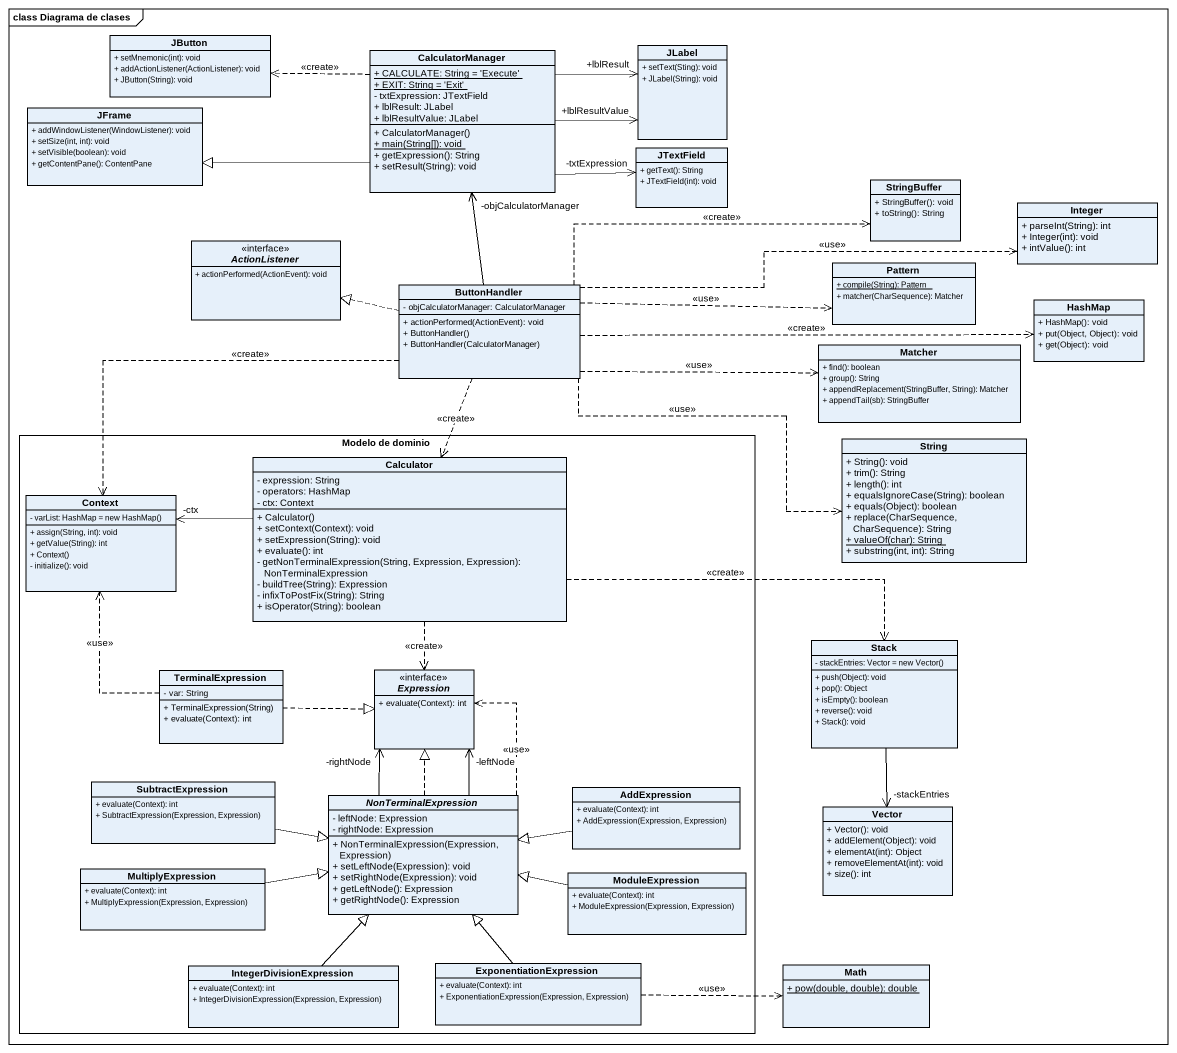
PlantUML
@startuml
mainframe class Diagrama de clases
hide circle
hide empty members
skinparam classAttributeIconSize 0
class JButton {
  + setMnemonic(int): void
  + addActionListener(ActionListener): void
  + JButton(String): void
}
class CalculatorManager {
  {static} + CALCULATE: String = 'Execute'
  {static} + EXIT: String = 'Exit'
  - txtExpression: JTextField
  + lblResult: JLabel
  + lblResultValue: JLabel
  + CalculatorManager()
  {static} + main(String[]): void
  + getExpression(): String
  + setResult(String): void
}
class JLabel {
  + setText(Sting): void
  + JLabel(String): void
}
class JFrame {
  + addWindowListener(WindowListener): void
  + setSize(int, int): void
  + setVisible(boolean): void
  + getContentPane(): ContentPane
}
class JTextField {
  + getText(): String
  + JTextField(int): void
}
class StringBuffer {
  + StringBuffer(): void
  + toString(): String
}
class Integer {
  + parseInt(String): int
  + Integer(int): void
  + intValue(): int
}
interface ActionListener {
  + actionPerformed(ActionEvent): void
}
class ButtonHandler {
  - objCalculatorManager: CalculatorManager
  + actionPerformed(ActionEvent): void
  + ButtonHandler()
  + ButtonHandler(CalculatorManager)
}
class Pattern {
  {static} + compile(String): Pattern
  + matcher(CharSequence): Matcher
}
class HashMap {
  + HashMap(): void
  + put(Object, Object): void
  + get(Object): void
}
class Matcher {
  + find(): boolean
  + group(): String
  + appendReplacement(StringBuffer, String): Matcher
  + appendTail(sb): StringBuffer
}
rectangle "Modelo de dominio" as Modelo_de_dominio {
  class Calculator {
    - expression: String
    - operators: HashMap
    - ctx: Context
    + Calculator()
    + setContext(Context): void
    + setExpression(String): void
    + evaluate(): int
    - getNonTerminalExpression(String, Expression, Expression): NonTerminalExpression
    - buildTree(String): Expression
    - infixToPostFix(String): String
    + isOperator(String): boolean
  }
  class Context {
    {field} - varList: HashMap = new HashMap()
    + assign(String, int): void
    + getValue(String): int
    + Context()
    - initialize(): void
  }
  class TerminalExpression {
    - var: String
    + TerminalExpression(String)
    + evaluate(Context): int
  }
  interface Expression <<interface>> {
    + evaluate(Context): int
  }
  class SubtractExpression {
    + evaluate(Context): int
    + SubtractExpression(Expression, Expression)
  }
  abstract class NonTerminalExpression {
    - leftNode: Expression
    - rightNode: Expression
    + NonTerminalExpression(Expression, Expression)
    + setLeftNode(Expression): void
    + setRightNode(Expression): void
    + getLeftNode(): Expression
    + getRightNode(): Expression
  }
  class AddExpression {
    + evaluate(Context): int
    + AddExpression(Expression, Expression)
  }
  class MultiplyExpression {
    + evaluate(Context): int
    + MultiplyExpression(Expression, Expression)
  }
  class ModuleExpression {
    + evaluate(Context): int
    + ModuleExpression(Expression, Expression)
  }
  class IntegerDivisionExpression {
    + evaluate(Context): int
    + IntegerDivisionExpression(Expression, Expression)
  }
  class ExponentiationExpression {
    + evaluate(Context): int
    + ExponentiationExpression(Expression, Expression)
  }
}
class String {
  + String(): void
  + trim(): String
  + length(): int
  + equalsIgnoreCase(String): boolean
  + equals(Object): boolean
  + replace(CharSequence, CharSequence): String
  {static} + valueOf(char): String
  + substring(int, int): String
}
class "Stack" as Stack_ {
  {field} - stackEntries: Vector = new Vector()
  + push(Object): void
  + pop(): Object
  + isEmpty(): boolean
  + reverse(): void
  + Stack(): void
}
class Vector {
  + Vector(): void
  + addElement(Object): void
  + elementAt(int): Object
  + removeElementAt(int): void
  + size(): int
}
class Math {
  {static} + pow(double, double): double
}
CalculatorManager .left.> JButton : <<create>>
CalculatorManager -right-> "+lblResult" JLabel
CalculatorManager -right-> "+lblResultValue" JLabel
CalculatorManager -left-|> JFrame
CalculatorManager -right-> "-txtExpression" JTextField
ButtonHandler -up-> "-objCalculatorManager" CalculatorManager
ButtonHandler .right.> StringBuffer : <<create>>
ButtonHandler .right.> Integer : <<use>>
ButtonHandler .left.|> ActionListener
ButtonHandler .right.> Pattern : <<use>>
ButtonHandler .right.> HashMap : <<create>>
ButtonHandler .right.> Matcher : <<use>>
ButtonHandler .right.> String : <<use>>
ButtonHandler ..> Calculator : <<create>>
ButtonHandler .left.> Context : <<create>>
Calculator -left-> "-ctx" Context
Calculator .right.> Stack_ : <<create>>
Calculator ..> Expression : <<create>>
Stack_ --> "-stackEntries" Vector
TerminalExpression .up.> Context : <<use>>
TerminalExpression .right.|> Expression
SubtractExpression -right-|> NonTerminalExpression
NonTerminalExpression .up.> Expression : <<use>>
NonTerminalExpression -up-> "-leftNode" Expression
NonTerminalExpression -up-> "-rightNode" Expression
NonTerminalExpression .up.|> Expression
AddExpression -left-|> NonTerminalExpression
MultiplyExpression -right-|> NonTerminalExpression
ModuleExpression -left-|> NonTerminalExpression
IntegerDivisionExpression -up-|> NonTerminalExpression
ExponentiationExpression -up-|> NonTerminalExpression
ExponentiationExpression .right.> Math : <<use>>
@enduml
